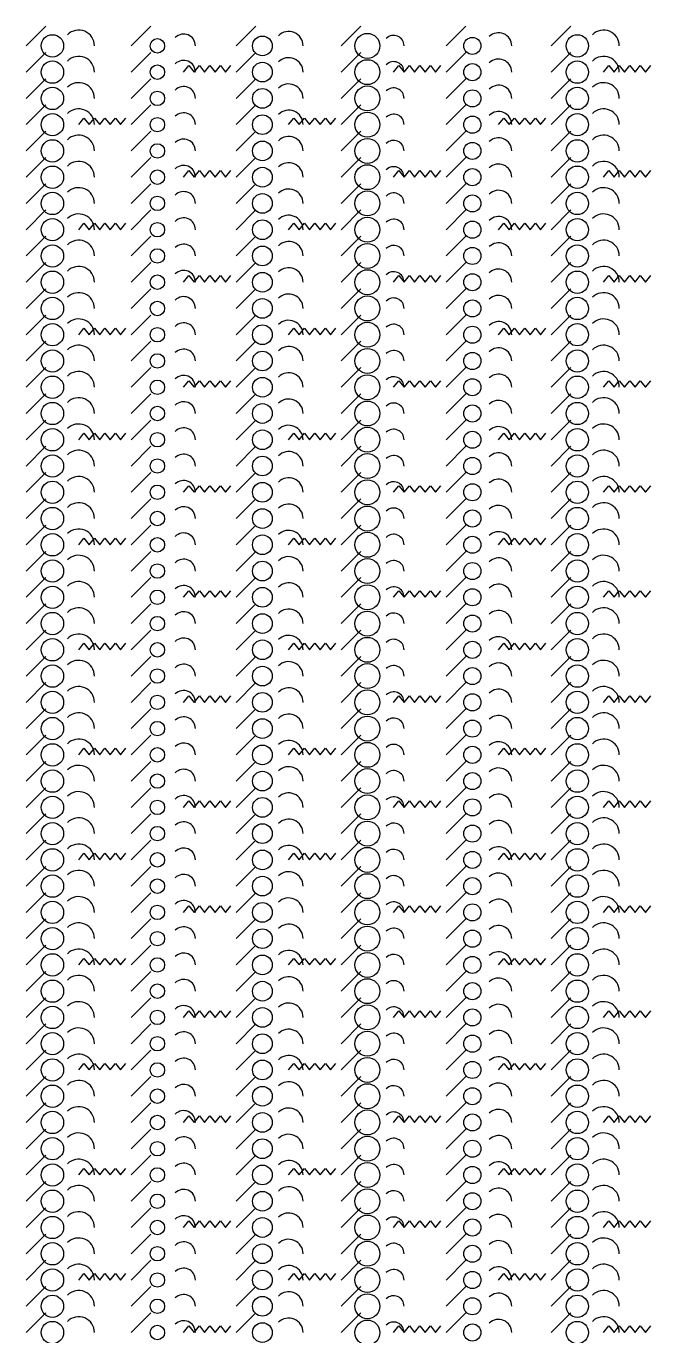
# Model space of a CAD drawing. Extents: x 0 to 1996, y -10 to 7965.
# Drawn here: x 1520 to 1996, y 998 to 1995 of the extents above; entities that cross this region are included whole.
import ezdxf

# ---------------------------------------------------------------- set-up
doc = ezdxf.new("R2010")
doc.units = 0

msp = doc.modelspace()

# ---------------------------------------------------------------- linework, layer by layer
for p, q in [((1520, 1980), (1535, 1995)), ((1600, 1980), (1615, 1995)), ((1680, 1980), (1695, 1995)), ((1760, 1980), (1775, 1995)), ((1840, 1980), (1855, 1995)), ((1920, 1980), (1935, 1995)), ((1520, 1960), (1535, 1975)), ((1600, 1960), (1615, 1975)), ((1680, 1960), (1695, 1975)), ((1760, 1960), (1775, 1975)), ((1840, 1960), (1855, 1975)), ((1920, 1960), (1935, 1975)), ((1520, 1940), (1535, 1955)), ((1600, 1940), (1615, 1955)), ((1680, 1940), (1695, 1955)), ((1760, 1940), (1775, 1955)), ((1840, 1940), (1855, 1955)), ((1920, 1940), (1935, 1955)), ((1520, 1920), (1535, 1935)), ((1600, 1920), (1615, 1935)), ((1680, 1920), (1695, 1935)), ((1760, 1920), (1775, 1935)), ((1840, 1920), (1855, 1935)), ((1920, 1920), (1935, 1935)), ((1520, 1900), (1535, 1915)), ((1600, 1900), (1615, 1915)), ((1680, 1900), (1695, 1915)), ((1760, 1900), (1775, 1915)), ((1840, 1900), (1855, 1915)), ((1920, 1900), (1935, 1915)), ((1520, 1880), (1535, 1895)), ((1600, 1880), (1615, 1895)), ((1680, 1880), (1695, 1895)), ((1760, 1880), (1775, 1895)), ((1840, 1880), (1855, 1895)), ((1920, 1880), (1935, 1895)), ((1520, 1860), (1535, 1875)), ((1600, 1860), (1615, 1875)), ((1680, 1860), (1695, 1875)), ((1760, 1860), (1775, 1875)), ((1840, 1860), (1855, 1875)), ((1920, 1860), (1935, 1875)), ((1520, 1840), (1535, 1855)), ((1600, 1840), (1615, 1855)), ((1680, 1840), (1695, 1855)), ((1760, 1840), (1775, 1855)), ((1840, 1840), (1855, 1855)), ((1920, 1840), (1935, 1855)), ((1520, 1820), (1535, 1835)), ((1600, 1820), (1615, 1835)), ((1680, 1820), (1695, 1835)), ((1760, 1820), (1775, 1835)), ((1840, 1820), (1855, 1835)), ((1920, 1820), (1935, 1835)), ((1520, 1800), (1535, 1815)), ((1600, 1800), (1615, 1815)), ((1680, 1800), (1695, 1815)), ((1760, 1800), (1775, 1815)), ((1840, 1800), (1855, 1815)), ((1920, 1800), (1935, 1815)), ((1520, 1780), (1535, 1795)), ((1600, 1780), (1615, 1795)), ((1680, 1780), (1695, 1795)), ((1760, 1780), (1775, 1795)), ((1840, 1780), (1855, 1795)), ((1920, 1780), (1935, 1795)), ((1520, 1760), (1535, 1775)), ((1600, 1760), (1615, 1775)), ((1680, 1760), (1695, 1775)), ((1760, 1760), (1775, 1775)), ((1840, 1760), (1855, 1775)), ((1920, 1760), (1935, 1775)), ((1520, 1740), (1535, 1755)), ((1600, 1740), (1615, 1755)), ((1680, 1740), (1695, 1755)), ((1760, 1740), (1775, 1755)), ((1840, 1740), (1855, 1755)), ((1920, 1740), (1935, 1755)), ((1520, 1720), (1535, 1735)), ((1600, 1720), (1615, 1735)), ((1680, 1720), (1695, 1735)), ((1760, 1720), (1775, 1735)), ((1840, 1720), (1855, 1735)), ((1920, 1720), (1935, 1735)), ((1520, 1700), (1535, 1715)), ((1600, 1700), (1615, 1715)), ((1680, 1700), (1695, 1715)), ((1760, 1700), (1775, 1715)), ((1840, 1700), (1855, 1715)), ((1920, 1700), (1935, 1715)), ((1520, 1680), (1535, 1695)), ((1600, 1680), (1615, 1695)), ((1680, 1680), (1695, 1695)), ((1760, 1680), (1775, 1695)), ((1840, 1680), (1855, 1695)), ((1920, 1680), (1935, 1695)), ((1520, 1660), (1535, 1675)), ((1600, 1660), (1615, 1675)), ((1680, 1660), (1695, 1675)), ((1760, 1660), (1775, 1675)), ((1840, 1660), (1855, 1675)), ((1920, 1660), (1935, 1675)), ((1520, 1640), (1535, 1655)), ((1600, 1640), (1615, 1655)), ((1680, 1640), (1695, 1655)), ((1760, 1640), (1775, 1655)), ((1840, 1640), (1855, 1655)), ((1920, 1640), (1935, 1655)), ((1520, 1620), (1535, 1635)), ((1600, 1620), (1615, 1635)), ((1680, 1620), (1695, 1635)), ((1760, 1620), (1775, 1635)), ((1840, 1620), (1855, 1635)), ((1920, 1620), (1935, 1635)), ((1520, 1600), (1535, 1615)), ((1600, 1600), (1615, 1615)), ((1680, 1600), (1695, 1615)), ((1760, 1600), (1775, 1615)), ((1840, 1600), (1855, 1615)), ((1920, 1600), (1935, 1615)), ((1520, 1580), (1535, 1595)), ((1600, 1580), (1615, 1595)), ((1680, 1580), (1695, 1595)), ((1760, 1580), (1775, 1595)), ((1840, 1580), (1855, 1595)), ((1920, 1580), (1935, 1595)), ((1520, 1560), (1535, 1575)), ((1600, 1560), (1615, 1575)), ((1680, 1560), (1695, 1575)), ((1760, 1560), (1775, 1575)), ((1840, 1560), (1855, 1575)), ((1920, 1560), (1935, 1575)), ((1520, 1540), (1535, 1555)), ((1600, 1540), (1615, 1555)), ((1680, 1540), (1695, 1555)), ((1760, 1540), (1775, 1555)), ((1840, 1540), (1855, 1555)), ((1920, 1540), (1935, 1555)), ((1520, 1520), (1535, 1535)), ((1600, 1520), (1615, 1535)), ((1680, 1520), (1695, 1535)), ((1760, 1520), (1775, 1535)), ((1840, 1520), (1855, 1535)), ((1920, 1520), (1935, 1535)), ((1520, 1500), (1535, 1515)), ((1600, 1500), (1615, 1515)), ((1680, 1500), (1695, 1515)), ((1760, 1500), (1775, 1515)), ((1840, 1500), (1855, 1515)), ((1920, 1500), (1935, 1515)), ((1520, 1480), (1535, 1495)), ((1600, 1480), (1615, 1495)), ((1680, 1480), (1695, 1495)), ((1760, 1480), (1775, 1495)), ((1840, 1480), (1855, 1495)), ((1920, 1480), (1935, 1495)), ((1520, 1460), (1535, 1475)), ((1600, 1460), (1615, 1475)), ((1680, 1460), (1695, 1475)), ((1760, 1460), (1775, 1475)), ((1840, 1460), (1855, 1475)), ((1920, 1460), (1935, 1475)), ((1520, 1440), (1535, 1455)), ((1600, 1440), (1615, 1455)), ((1680, 1440), (1695, 1455)), ((1760, 1440), (1775, 1455)), ((1840, 1440), (1855, 1455)), ((1920, 1440), (1935, 1455)), ((1520, 1420), (1535, 1435)), ((1600, 1420), (1615, 1435)), ((1680, 1420), (1695, 1435)), ((1760, 1420), (1775, 1435)), ((1840, 1420), (1855, 1435)), ((1920, 1420), (1935, 1435)), ((1520, 1400), (1535, 1415)), ((1600, 1400), (1615, 1415)), ((1680, 1400), (1695, 1415)), ((1760, 1400), (1775, 1415)), ((1840, 1400), (1855, 1415)), ((1920, 1400), (1935, 1415)), ((1520, 1380), (1535, 1395)), ((1600, 1380), (1615, 1395)), ((1680, 1380), (1695, 1395)), ((1760, 1380), (1775, 1395)), ((1840, 1380), (1855, 1395)), ((1920, 1380), (1935, 1395)), ((1520, 1360), (1535, 1375)), ((1600, 1360), (1615, 1375)), ((1680, 1360), (1695, 1375)), ((1760, 1360), (1775, 1375)), ((1840, 1360), (1855, 1375)), ((1920, 1360), (1935, 1375)), ((1520, 1340), (1535, 1355)), ((1600, 1340), (1615, 1355)), ((1680, 1340), (1695, 1355)), ((1760, 1340), (1775, 1355)), ((1840, 1340), (1855, 1355)), ((1920, 1340), (1935, 1355)), ((1520, 1320), (1535, 1335)), ((1600, 1320), (1615, 1335)), ((1680, 1320), (1695, 1335)), ((1760, 1320), (1775, 1335)), ((1840, 1320), (1855, 1335)), ((1920, 1320), (1935, 1335)), ((1520, 1300), (1535, 1315)), ((1600, 1300), (1615, 1315)), ((1680, 1300), (1695, 1315)), ((1760, 1300), (1775, 1315)), ((1840, 1300), (1855, 1315)), ((1920, 1300), (1935, 1315)), ((1520, 1280), (1535, 1295)), ((1600, 1280), (1615, 1295)), ((1680, 1280), (1695, 1295)), ((1760, 1280), (1775, 1295)), ((1840, 1280), (1855, 1295)), ((1920, 1280), (1935, 1295)), ((1520, 1260), (1535, 1275)), ((1600, 1260), (1615, 1275)), ((1680, 1260), (1695, 1275)), ((1760, 1260), (1775, 1275)), ((1840, 1260), (1855, 1275)), ((1920, 1260), (1935, 1275)), ((1520, 1240), (1535, 1255)), ((1600, 1240), (1615, 1255)), ((1680, 1240), (1695, 1255)), ((1760, 1240), (1775, 1255)), ((1840, 1240), (1855, 1255)), ((1920, 1240), (1935, 1255)), ((1520, 1220), (1535, 1235)), ((1600, 1220), (1615, 1235)), ((1680, 1220), (1695, 1235)), ((1760, 1220), (1775, 1235)), ((1840, 1220), (1855, 1235)), ((1920, 1220), (1935, 1235)), ((1520, 1200), (1535, 1215)), ((1600, 1200), (1615, 1215)), ((1680, 1200), (1695, 1215)), ((1760, 1200), (1775, 1215)), ((1840, 1200), (1855, 1215)), ((1920, 1200), (1935, 1215)), ((1520, 1180), (1535, 1195)), ((1600, 1180), (1615, 1195)), ((1680, 1180), (1695, 1195)), ((1760, 1180), (1775, 1195)), ((1840, 1180), (1855, 1195)), ((1920, 1180), (1935, 1195)), ((1520, 1160), (1535, 1175)), ((1600, 1160), (1615, 1175)), ((1680, 1160), (1695, 1175)), ((1760, 1160), (1775, 1175)), ((1840, 1160), (1855, 1175)), ((1920, 1160), (1935, 1175)), ((1520, 1140), (1535, 1155)), ((1600, 1140), (1615, 1155)), ((1680, 1140), (1695, 1155)), ((1760, 1140), (1775, 1155)), ((1840, 1140), (1855, 1155)), ((1920, 1140), (1935, 1155)), ((1520, 1120), (1535, 1135)), ((1600, 1120), (1615, 1135)), ((1680, 1120), (1695, 1135)), ((1760, 1120), (1775, 1135)), ((1840, 1120), (1855, 1135)), ((1920, 1120), (1935, 1135)), ((1520, 1100), (1535, 1115)), ((1600, 1100), (1615, 1115)), ((1680, 1100), (1695, 1115)), ((1760, 1100), (1775, 1115)), ((1840, 1100), (1855, 1115)), ((1920, 1100), (1935, 1115)), ((1520, 1080), (1535, 1095)), ((1600, 1080), (1615, 1095)), ((1680, 1080), (1695, 1095)), ((1760, 1080), (1775, 1095)), ((1840, 1080), (1855, 1095)), ((1920, 1080), (1935, 1095)), ((1520, 1060), (1535, 1075)), ((1600, 1060), (1615, 1075)), ((1680, 1060), (1695, 1075)), ((1760, 1060), (1775, 1075)), ((1840, 1060), (1855, 1075)), ((1920, 1060), (1935, 1075)), ((1520, 1040), (1535, 1055)), ((1600, 1040), (1615, 1055)), ((1680, 1040), (1695, 1055)), ((1760, 1040), (1775, 1055)), ((1840, 1040), (1855, 1055)), ((1920, 1040), (1935, 1055)), ((1520, 1020), (1535, 1035)), ((1600, 1020), (1615, 1035)), ((1680, 1020), (1695, 1035)), ((1760, 1020), (1775, 1035)), ((1840, 1020), (1855, 1035)), ((1920, 1020), (1935, 1035)), ((1520, 1000), (1535, 1015)), ((1600, 1000), (1615, 1015)), ((1680, 1000), (1695, 1015)), ((1760, 1000), (1775, 1015)), ((1840, 1000), (1855, 1015)), ((1920, 1000), (1935, 1015))]:
    msp.add_line(p, q)
for points in [[(1640, 1960), (1644, 1965), (1648, 1960), (1652, 1965), (1656, 1960), (1660, 1965), (1664, 1960), (1668, 1965), (1672, 1960), (1676, 1965)], [(1800, 1960), (1804, 1965), (1808, 1960), (1812, 1965), (1816, 1960), (1820, 1965), (1824, 1960), (1828, 1965), (1832, 1960), (1836, 1965)], [(1960, 1960), (1964, 1965), (1968, 1960), (1972, 1965), (1976, 1960), (1980, 1965), (1984, 1960), (1988, 1965), (1992, 1960), (1996, 1965)], [(1560, 1920), (1564, 1925), (1568, 1920), (1572, 1925), (1576, 1920), (1580, 1925), (1584, 1920), (1588, 1925), (1592, 1920), (1596, 1925)], [(1720, 1920), (1724, 1925), (1728, 1920), (1732, 1925), (1736, 1920), (1740, 1925), (1744, 1920), (1748, 1925), (1752, 1920), (1756, 1925)], [(1880, 1920), (1884, 1925), (1888, 1920), (1892, 1925), (1896, 1920), (1900, 1925), (1904, 1920), (1908, 1925), (1912, 1920), (1916, 1925)], [(1640, 1880), (1644, 1885), (1648, 1880), (1652, 1885), (1656, 1880), (1660, 1885), (1664, 1880), (1668, 1885), (1672, 1880), (1676, 1885)], [(1800, 1880), (1804, 1885), (1808, 1880), (1812, 1885), (1816, 1880), (1820, 1885), (1824, 1880), (1828, 1885), (1832, 1880), (1836, 1885)], [(1960, 1880), (1964, 1885), (1968, 1880), (1972, 1885), (1976, 1880), (1980, 1885), (1984, 1880), (1988, 1885), (1992, 1880), (1996, 1885)], [(1560, 1840), (1564, 1845), (1568, 1840), (1572, 1845), (1576, 1840), (1580, 1845), (1584, 1840), (1588, 1845), (1592, 1840), (1596, 1845)], [(1720, 1840), (1724, 1845), (1728, 1840), (1732, 1845), (1736, 1840), (1740, 1845), (1744, 1840), (1748, 1845), (1752, 1840), (1756, 1845)], [(1880, 1840), (1884, 1845), (1888, 1840), (1892, 1845), (1896, 1840), (1900, 1845), (1904, 1840), (1908, 1845), (1912, 1840), (1916, 1845)], [(1640, 1800), (1644, 1805), (1648, 1800), (1652, 1805), (1656, 1800), (1660, 1805), (1664, 1800), (1668, 1805), (1672, 1800), (1676, 1805)], [(1800, 1800), (1804, 1805), (1808, 1800), (1812, 1805), (1816, 1800), (1820, 1805), (1824, 1800), (1828, 1805), (1832, 1800), (1836, 1805)], [(1960, 1800), (1964, 1805), (1968, 1800), (1972, 1805), (1976, 1800), (1980, 1805), (1984, 1800), (1988, 1805), (1992, 1800), (1996, 1805)], [(1560, 1760), (1564, 1765), (1568, 1760), (1572, 1765), (1576, 1760), (1580, 1765), (1584, 1760), (1588, 1765), (1592, 1760), (1596, 1765)], [(1720, 1760), (1724, 1765), (1728, 1760), (1732, 1765), (1736, 1760), (1740, 1765), (1744, 1760), (1748, 1765), (1752, 1760), (1756, 1765)], [(1880, 1760), (1884, 1765), (1888, 1760), (1892, 1765), (1896, 1760), (1900, 1765), (1904, 1760), (1908, 1765), (1912, 1760), (1916, 1765)], [(1640, 1720), (1644, 1725), (1648, 1720), (1652, 1725), (1656, 1720), (1660, 1725), (1664, 1720), (1668, 1725), (1672, 1720), (1676, 1725)], [(1800, 1720), (1804, 1725), (1808, 1720), (1812, 1725), (1816, 1720), (1820, 1725), (1824, 1720), (1828, 1725), (1832, 1720), (1836, 1725)], [(1960, 1720), (1964, 1725), (1968, 1720), (1972, 1725), (1976, 1720), (1980, 1725), (1984, 1720), (1988, 1725), (1992, 1720), (1996, 1725)], [(1560, 1680), (1564, 1685), (1568, 1680), (1572, 1685), (1576, 1680), (1580, 1685), (1584, 1680), (1588, 1685), (1592, 1680), (1596, 1685)], [(1720, 1680), (1724, 1685), (1728, 1680), (1732, 1685), (1736, 1680), (1740, 1685), (1744, 1680), (1748, 1685), (1752, 1680), (1756, 1685)], [(1880, 1680), (1884, 1685), (1888, 1680), (1892, 1685), (1896, 1680), (1900, 1685), (1904, 1680), (1908, 1685), (1912, 1680), (1916, 1685)], [(1640, 1640), (1644, 1645), (1648, 1640), (1652, 1645), (1656, 1640), (1660, 1645), (1664, 1640), (1668, 1645), (1672, 1640), (1676, 1645)], [(1800, 1640), (1804, 1645), (1808, 1640), (1812, 1645), (1816, 1640), (1820, 1645), (1824, 1640), (1828, 1645), (1832, 1640), (1836, 1645)], [(1960, 1640), (1964, 1645), (1968, 1640), (1972, 1645), (1976, 1640), (1980, 1645), (1984, 1640), (1988, 1645), (1992, 1640), (1996, 1645)], [(1560, 1600), (1564, 1605), (1568, 1600), (1572, 1605), (1576, 1600), (1580, 1605), (1584, 1600), (1588, 1605), (1592, 1600), (1596, 1605)], [(1720, 1600), (1724, 1605), (1728, 1600), (1732, 1605), (1736, 1600), (1740, 1605), (1744, 1600), (1748, 1605), (1752, 1600), (1756, 1605)], [(1880, 1600), (1884, 1605), (1888, 1600), (1892, 1605), (1896, 1600), (1900, 1605), (1904, 1600), (1908, 1605), (1912, 1600), (1916, 1605)], [(1640, 1560), (1644, 1565), (1648, 1560), (1652, 1565), (1656, 1560), (1660, 1565), (1664, 1560), (1668, 1565), (1672, 1560), (1676, 1565)], [(1800, 1560), (1804, 1565), (1808, 1560), (1812, 1565), (1816, 1560), (1820, 1565), (1824, 1560), (1828, 1565), (1832, 1560), (1836, 1565)], [(1960, 1560), (1964, 1565), (1968, 1560), (1972, 1565), (1976, 1560), (1980, 1565), (1984, 1560), (1988, 1565), (1992, 1560), (1996, 1565)], [(1560, 1520), (1564, 1525), (1568, 1520), (1572, 1525), (1576, 1520), (1580, 1525), (1584, 1520), (1588, 1525), (1592, 1520), (1596, 1525)], [(1720, 1520), (1724, 1525), (1728, 1520), (1732, 1525), (1736, 1520), (1740, 1525), (1744, 1520), (1748, 1525), (1752, 1520), (1756, 1525)], [(1880, 1520), (1884, 1525), (1888, 1520), (1892, 1525), (1896, 1520), (1900, 1525), (1904, 1520), (1908, 1525), (1912, 1520), (1916, 1525)], [(1640, 1480), (1644, 1485), (1648, 1480), (1652, 1485), (1656, 1480), (1660, 1485), (1664, 1480), (1668, 1485), (1672, 1480), (1676, 1485)], [(1800, 1480), (1804, 1485), (1808, 1480), (1812, 1485), (1816, 1480), (1820, 1485), (1824, 1480), (1828, 1485), (1832, 1480), (1836, 1485)], [(1960, 1480), (1964, 1485), (1968, 1480), (1972, 1485), (1976, 1480), (1980, 1485), (1984, 1480), (1988, 1485), (1992, 1480), (1996, 1485)], [(1560, 1440), (1564, 1445), (1568, 1440), (1572, 1445), (1576, 1440), (1580, 1445), (1584, 1440), (1588, 1445), (1592, 1440), (1596, 1445)], [(1720, 1440), (1724, 1445), (1728, 1440), (1732, 1445), (1736, 1440), (1740, 1445), (1744, 1440), (1748, 1445), (1752, 1440), (1756, 1445)], [(1880, 1440), (1884, 1445), (1888, 1440), (1892, 1445), (1896, 1440), (1900, 1445), (1904, 1440), (1908, 1445), (1912, 1440), (1916, 1445)], [(1640, 1400), (1644, 1405), (1648, 1400), (1652, 1405), (1656, 1400), (1660, 1405), (1664, 1400), (1668, 1405), (1672, 1400), (1676, 1405)], [(1800, 1400), (1804, 1405), (1808, 1400), (1812, 1405), (1816, 1400), (1820, 1405), (1824, 1400), (1828, 1405), (1832, 1400), (1836, 1405)], [(1960, 1400), (1964, 1405), (1968, 1400), (1972, 1405), (1976, 1400), (1980, 1405), (1984, 1400), (1988, 1405), (1992, 1400), (1996, 1405)], [(1560, 1360), (1564, 1365), (1568, 1360), (1572, 1365), (1576, 1360), (1580, 1365), (1584, 1360), (1588, 1365), (1592, 1360), (1596, 1365)], [(1720, 1360), (1724, 1365), (1728, 1360), (1732, 1365), (1736, 1360), (1740, 1365), (1744, 1360), (1748, 1365), (1752, 1360), (1756, 1365)], [(1880, 1360), (1884, 1365), (1888, 1360), (1892, 1365), (1896, 1360), (1900, 1365), (1904, 1360), (1908, 1365), (1912, 1360), (1916, 1365)], [(1640, 1320), (1644, 1325), (1648, 1320), (1652, 1325), (1656, 1320), (1660, 1325), (1664, 1320), (1668, 1325), (1672, 1320), (1676, 1325)], [(1800, 1320), (1804, 1325), (1808, 1320), (1812, 1325), (1816, 1320), (1820, 1325), (1824, 1320), (1828, 1325), (1832, 1320), (1836, 1325)], [(1960, 1320), (1964, 1325), (1968, 1320), (1972, 1325), (1976, 1320), (1980, 1325), (1984, 1320), (1988, 1325), (1992, 1320), (1996, 1325)], [(1560, 1280), (1564, 1285), (1568, 1280), (1572, 1285), (1576, 1280), (1580, 1285), (1584, 1280), (1588, 1285), (1592, 1280), (1596, 1285)], [(1720, 1280), (1724, 1285), (1728, 1280), (1732, 1285), (1736, 1280), (1740, 1285), (1744, 1280), (1748, 1285), (1752, 1280), (1756, 1285)], [(1880, 1280), (1884, 1285), (1888, 1280), (1892, 1285), (1896, 1280), (1900, 1285), (1904, 1280), (1908, 1285), (1912, 1280), (1916, 1285)], [(1640, 1240), (1644, 1245), (1648, 1240), (1652, 1245), (1656, 1240), (1660, 1245), (1664, 1240), (1668, 1245), (1672, 1240), (1676, 1245)], [(1800, 1240), (1804, 1245), (1808, 1240), (1812, 1245), (1816, 1240), (1820, 1245), (1824, 1240), (1828, 1245), (1832, 1240), (1836, 1245)], [(1960, 1240), (1964, 1245), (1968, 1240), (1972, 1245), (1976, 1240), (1980, 1245), (1984, 1240), (1988, 1245), (1992, 1240), (1996, 1245)], [(1560, 1200), (1564, 1205), (1568, 1200), (1572, 1205), (1576, 1200), (1580, 1205), (1584, 1200), (1588, 1205), (1592, 1200), (1596, 1205)], [(1720, 1200), (1724, 1205), (1728, 1200), (1732, 1205), (1736, 1200), (1740, 1205), (1744, 1200), (1748, 1205), (1752, 1200), (1756, 1205)], [(1880, 1200), (1884, 1205), (1888, 1200), (1892, 1205), (1896, 1200), (1900, 1205), (1904, 1200), (1908, 1205), (1912, 1200), (1916, 1205)], [(1640, 1160), (1644, 1165), (1648, 1160), (1652, 1165), (1656, 1160), (1660, 1165), (1664, 1160), (1668, 1165), (1672, 1160), (1676, 1165)], [(1800, 1160), (1804, 1165), (1808, 1160), (1812, 1165), (1816, 1160), (1820, 1165), (1824, 1160), (1828, 1165), (1832, 1160), (1836, 1165)], [(1960, 1160), (1964, 1165), (1968, 1160), (1972, 1165), (1976, 1160), (1980, 1165), (1984, 1160), (1988, 1165), (1992, 1160), (1996, 1165)], [(1560, 1120), (1564, 1125), (1568, 1120), (1572, 1125), (1576, 1120), (1580, 1125), (1584, 1120), (1588, 1125), (1592, 1120), (1596, 1125)], [(1720, 1120), (1724, 1125), (1728, 1120), (1732, 1125), (1736, 1120), (1740, 1125), (1744, 1120), (1748, 1125), (1752, 1120), (1756, 1125)], [(1880, 1120), (1884, 1125), (1888, 1120), (1892, 1125), (1896, 1120), (1900, 1125), (1904, 1120), (1908, 1125), (1912, 1120), (1916, 1125)], [(1640, 1080), (1644, 1085), (1648, 1080), (1652, 1085), (1656, 1080), (1660, 1085), (1664, 1080), (1668, 1085), (1672, 1080), (1676, 1085)], [(1800, 1080), (1804, 1085), (1808, 1080), (1812, 1085), (1816, 1080), (1820, 1085), (1824, 1080), (1828, 1085), (1832, 1080), (1836, 1085)], [(1960, 1080), (1964, 1085), (1968, 1080), (1972, 1085), (1976, 1080), (1980, 1085), (1984, 1080), (1988, 1085), (1992, 1080), (1996, 1085)], [(1560, 1040), (1564, 1045), (1568, 1040), (1572, 1045), (1576, 1040), (1580, 1045), (1584, 1040), (1588, 1045), (1592, 1040), (1596, 1045)], [(1720, 1040), (1724, 1045), (1728, 1040), (1732, 1045), (1736, 1040), (1740, 1045), (1744, 1040), (1748, 1045), (1752, 1040), (1756, 1045)], [(1880, 1040), (1884, 1045), (1888, 1040), (1892, 1045), (1896, 1040), (1900, 1045), (1904, 1040), (1908, 1045), (1912, 1040), (1916, 1045)], [(1640, 1000), (1644, 1005), (1648, 1000), (1652, 1005), (1656, 1000), (1660, 1005), (1664, 1000), (1668, 1005), (1672, 1000), (1676, 1005)], [(1800, 1000), (1804, 1005), (1808, 1000), (1812, 1005), (1816, 1000), (1820, 1005), (1824, 1000), (1828, 1005), (1832, 1000), (1836, 1005)], [(1960, 1000), (1964, 1005), (1968, 1000), (1972, 1005), (1976, 1000), (1980, 1005), (1984, 1000), (1988, 1005), (1992, 1000), (1996, 1005)]]:
    msp.add_lwpolyline(points)
for centre, radius in [((1540, 1980), 8.5), ((1620, 1980), 5.5), ((1700, 1980), 7.5), ((1780, 1980), 9.5), ((1860, 1980), 6.5), ((1940, 1980), 8.5), ((1540, 1960), 8.5), ((1620, 1960), 5.5), ((1700, 1960), 7.5), ((1780, 1960), 9.5), ((1860, 1960), 6.5), ((1940, 1960), 8.5), ((1540, 1940), 8.5), ((1620, 1940), 5.5), ((1700, 1940), 7.5), ((1780, 1940), 9.5), ((1860, 1940), 6.5), ((1940, 1940), 8.5), ((1540, 1920), 8.5), ((1620, 1920), 5.5), ((1700, 1920), 7.5), ((1780, 1920), 9.5), ((1860, 1920), 6.5), ((1940, 1920), 8.5), ((1540, 1900), 8.5), ((1620, 1900), 5.5), ((1700, 1900), 7.5), ((1780, 1900), 9.5), ((1860, 1900), 6.5), ((1940, 1900), 8.5), ((1540, 1880), 8.5), ((1620, 1880), 5.5), ((1700, 1880), 7.5), ((1780, 1880), 9.5), ((1860, 1880), 6.5), ((1940, 1880), 8.5), ((1540, 1860), 8.5), ((1620, 1860), 5.5), ((1700, 1860), 7.5), ((1780, 1860), 9.5), ((1860, 1860), 6.5), ((1940, 1860), 8.5), ((1540, 1840), 8.5), ((1620, 1840), 5.5), ((1700, 1840), 7.5), ((1780, 1840), 9.5), ((1860, 1840), 6.5), ((1940, 1840), 8.5), ((1540, 1820), 8.5), ((1620, 1820), 5.5), ((1700, 1820), 7.5), ((1780, 1820), 9.5), ((1860, 1820), 6.5), ((1940, 1820), 8.5), ((1540, 1800), 8.5), ((1620, 1800), 5.5), ((1700, 1800), 7.5), ((1780, 1800), 9.5), ((1860, 1800), 6.5), ((1940, 1800), 8.5), ((1540, 1780), 8.5), ((1700, 1780), 7.5), ((1780, 1780), 9.5), ((1860, 1780), 6.5), ((1940, 1780), 8.5), ((1620, 1780), 5.5), ((1540, 1760), 8.5), ((1700, 1760), 7.5), ((1780, 1760), 9.5), ((1860, 1760), 6.5), ((1940, 1760), 8.5), ((1620, 1760), 5.5), ((1540, 1740), 8.5), ((1700, 1740), 7.5), ((1780, 1740), 9.5), ((1860, 1740), 6.5), ((1940, 1740), 8.5), ((1620, 1740), 5.5), ((1540, 1720), 8.5), ((1700, 1720), 7.5), ((1780, 1720), 9.5), ((1860, 1720), 6.5), ((1940, 1720), 8.5), ((1620, 1720), 5.5), ((1540, 1700), 8.5), ((1700, 1700), 7.5), ((1780, 1700), 9.5), ((1860, 1700), 6.5), ((1940, 1700), 8.5), ((1620, 1700), 5.5), ((1540, 1680), 8.5), ((1700, 1680), 7.5), ((1780, 1680), 9.5), ((1860, 1680), 6.5), ((1940, 1680), 8.5), ((1620, 1680), 5.5), ((1540, 1660), 8.5), ((1700, 1660), 7.5), ((1780, 1660), 9.5), ((1860, 1660), 6.5), ((1940, 1660), 8.5), ((1620, 1660), 5.5), ((1540, 1640), 8.5), ((1700, 1640), 7.5), ((1780, 1640), 9.5), ((1860, 1640), 6.5), ((1940, 1640), 8.5), ((1620, 1640), 5.5), ((1540, 1620), 8.5), ((1700, 1620), 7.5), ((1780, 1620), 9.5), ((1860, 1620), 6.5), ((1940, 1620), 8.5), ((1620, 1620), 5.5), ((1540, 1600), 8.5), ((1700, 1600), 7.5), ((1780, 1600), 9.5), ((1860, 1600), 6.5), ((1940, 1600), 8.5), ((1620, 1600), 5.5), ((1540, 1580), 8.5), ((1700, 1580), 7.5), ((1780, 1580), 9.5), ((1860, 1580), 6.5), ((1940, 1580), 8.5), ((1620, 1580), 5.5), ((1540, 1560), 8.5), ((1700, 1560), 7.5), ((1780, 1560), 9.5), ((1860, 1560), 6.5), ((1940, 1560), 8.5), ((1620, 1560), 5.5), ((1540, 1540), 8.5), ((1700, 1540), 7.5), ((1780, 1540), 9.5), ((1860, 1540), 6.5), ((1940, 1540), 8.5), ((1620, 1540), 5.5), ((1540, 1520), 8.5), ((1700, 1520), 7.5), ((1780, 1520), 9.5), ((1860, 1520), 6.5), ((1940, 1520), 8.5), ((1620, 1520), 5.5), ((1540, 1500), 8.5), ((1700, 1500), 7.5), ((1780, 1500), 9.5), ((1860, 1500), 6.5), ((1940, 1500), 8.5), ((1620, 1500), 5.5), ((1540, 1480), 8.5), ((1700, 1480), 7.5), ((1780, 1480), 9.5), ((1860, 1480), 6.5), ((1940, 1480), 8.5), ((1620, 1480), 5.5), ((1540, 1460), 8.5), ((1700, 1460), 7.5), ((1780, 1460), 9.5), ((1860, 1460), 6.5), ((1940, 1460), 8.5), ((1620, 1460), 5.5), ((1540, 1440), 8.5), ((1700, 1440), 7.5), ((1780, 1440), 9.5), ((1860, 1440), 6.5), ((1940, 1440), 8.5), ((1620, 1440), 5.5), ((1540, 1420), 8.5), ((1700, 1420), 7.5), ((1780, 1420), 9.5), ((1860, 1420), 6.5), ((1940, 1420), 8.5), ((1620, 1420), 5.5), ((1540, 1400), 8.5), ((1700, 1400), 7.5), ((1780, 1400), 9.5), ((1860, 1400), 6.5), ((1940, 1400), 8.5), ((1620, 1400), 5.5), ((1540, 1380), 8.5), ((1700, 1380), 7.5), ((1780, 1380), 9.5), ((1940, 1380), 8.5), ((1620, 1380), 5.5), ((1860, 1380), 6.5), ((1540, 1360), 8.5), ((1700, 1360), 7.5), ((1780, 1360), 9.5), ((1940, 1360), 8.5), ((1620, 1360), 5.5), ((1860, 1360), 6.5), ((1540, 1340), 8.5), ((1700, 1340), 7.5), ((1780, 1340), 9.5), ((1940, 1340), 8.5), ((1620, 1340), 5.5), ((1860, 1340), 6.5), ((1540, 1320), 8.5), ((1700, 1320), 7.5), ((1780, 1320), 9.5), ((1940, 1320), 8.5), ((1620, 1320), 5.5), ((1860, 1320), 6.5), ((1540, 1300), 8.5), ((1700, 1300), 7.5), ((1780, 1300), 9.5), ((1940, 1300), 8.5), ((1620, 1300), 5.5), ((1860, 1300), 6.5), ((1540, 1280), 8.5), ((1700, 1280), 7.5), ((1780, 1280), 9.5), ((1940, 1280), 8.5), ((1620, 1280), 5.5), ((1860, 1280), 6.5), ((1540, 1260), 8.5), ((1700, 1260), 7.5), ((1780, 1260), 9.5), ((1940, 1260), 8.5), ((1620, 1260), 5.5), ((1860, 1260), 6.5), ((1540, 1240), 8.5), ((1700, 1240), 7.5), ((1780, 1240), 9.5), ((1940, 1240), 8.5), ((1620, 1240), 5.5), ((1860, 1240), 6.5), ((1540, 1220), 8.5), ((1700, 1220), 7.5), ((1780, 1220), 9.5), ((1940, 1220), 8.5), ((1620, 1220), 5.5), ((1860, 1220), 6.5), ((1540, 1200), 8.5), ((1700, 1200), 7.5), ((1780, 1200), 9.5), ((1940, 1200), 8.5), ((1620, 1200), 5.5), ((1860, 1200), 6.5), ((1540, 1180), 8.5), ((1700, 1180), 7.5), ((1780, 1180), 9.5), ((1940, 1180), 8.5), ((1620, 1180), 5.5), ((1860, 1180), 6.5), ((1540, 1160), 8.5), ((1700, 1160), 7.5), ((1780, 1160), 9.5), ((1940, 1160), 8.5), ((1620, 1160), 5.5), ((1860, 1160), 6.5), ((1540, 1140), 8.5), ((1700, 1140), 7.5), ((1780, 1140), 9.5), ((1940, 1140), 8.5), ((1620, 1140), 5.5), ((1860, 1140), 6.5), ((1540, 1120), 8.5), ((1700, 1120), 7.5), ((1780, 1120), 9.5), ((1940, 1120), 8.5), ((1620, 1120), 5.5), ((1860, 1120), 6.5), ((1540, 1100), 8.5), ((1700, 1100), 7.5), ((1780, 1100), 9.5), ((1940, 1100), 8.5), ((1620, 1100), 5.5), ((1860, 1100), 6.5), ((1540, 1080), 8.5), ((1700, 1080), 7.5), ((1780, 1080), 9.5), ((1940, 1080), 8.5), ((1620, 1080), 5.5), ((1860, 1080), 6.5), ((1540, 1060), 8.5), ((1700, 1060), 7.5), ((1780, 1060), 9.5), ((1940, 1060), 8.5), ((1620, 1060), 5.5), ((1860, 1060), 6.5), ((1540, 1040), 8.5), ((1700, 1040), 7.5), ((1780, 1040), 9.5), ((1940, 1040), 8.5), ((1620, 1040), 5.5), ((1860, 1040), 6.5), ((1540, 1020), 8.5), ((1700, 1020), 7.5), ((1780, 1020), 9.5), ((1940, 1020), 8.5), ((1620, 1020), 5.5), ((1860, 1020), 6.5), ((1540, 1000), 8.5), ((1700, 1000), 7.5), ((1780, 1000), 9.5), ((1940, 1000), 8.5), ((1620, 1000), 5.5), ((1860, 1000), 6.5)]:
    msp.add_circle(centre, radius)
for centre, radius in [((1560, 1980), 12), ((1640, 1980), 9), ((1720, 1980), 11), ((1800, 1980), 8), ((1880, 1980), 10), ((1960, 1980), 12), ((1560, 1960), 12), ((1640, 1960), 9), ((1720, 1960), 11), ((1800, 1960), 8), ((1880, 1960), 10), ((1960, 1960), 12), ((1560, 1940), 12), ((1640, 1940), 9), ((1720, 1940), 11), ((1800, 1940), 8), ((1880, 1940), 10), ((1960, 1940), 12), ((1560, 1920), 12), ((1640, 1920), 9), ((1720, 1920), 11), ((1800, 1920), 8), ((1880, 1920), 10), ((1960, 1920), 12), ((1560, 1900), 12), ((1640, 1900), 9), ((1720, 1900), 11), ((1800, 1900), 8), ((1880, 1900), 10), ((1960, 1900), 12), ((1560, 1880), 12), ((1640, 1880), 9), ((1720, 1880), 11), ((1800, 1880), 8), ((1880, 1880), 10), ((1960, 1880), 12), ((1560, 1860), 12), ((1640, 1860), 9), ((1720, 1860), 11), ((1800, 1860), 8), ((1880, 1860), 10), ((1960, 1860), 12), ((1560, 1840), 12), ((1640, 1840), 9), ((1720, 1840), 11), ((1800, 1840), 8), ((1880, 1840), 10), ((1960, 1840), 12), ((1560, 1820), 12), ((1640, 1820), 9), ((1720, 1820), 11), ((1800, 1820), 8), ((1880, 1820), 10), ((1960, 1820), 12), ((1560, 1800), 12), ((1640, 1800), 9), ((1720, 1800), 11), ((1800, 1800), 8), ((1880, 1800), 10), ((1960, 1800), 12), ((1560, 1780), 12), ((1640, 1780), 9), ((1720, 1780), 11), ((1800, 1780), 8), ((1880, 1780), 10), ((1960, 1780), 12), ((1560, 1760), 12), ((1640, 1760), 9), ((1720, 1760), 11), ((1800, 1760), 8), ((1880, 1760), 10), ((1960, 1760), 12), ((1560, 1740), 12), ((1640, 1740), 9), ((1720, 1740), 11), ((1800, 1740), 8), ((1880, 1740), 10), ((1960, 1740), 12), ((1560, 1720), 12), ((1640, 1720), 9), ((1720, 1720), 11), ((1800, 1720), 8), ((1880, 1720), 10), ((1960, 1720), 12), ((1560, 1700), 12), ((1640, 1700), 9), ((1720, 1700), 11), ((1800, 1700), 8), ((1880, 1700), 10), ((1960, 1700), 12), ((1560, 1680), 12), ((1640, 1680), 9), ((1720, 1680), 11), ((1800, 1680), 8), ((1880, 1680), 10), ((1960, 1680), 12), ((1560, 1660), 12), ((1640, 1660), 9), ((1720, 1660), 11), ((1800, 1660), 8), ((1880, 1660), 10), ((1960, 1660), 12), ((1560, 1640), 12), ((1640, 1640), 9), ((1720, 1640), 11), ((1800, 1640), 8), ((1880, 1640), 10), ((1960, 1640), 12), ((1560, 1620), 12), ((1640, 1620), 9), ((1720, 1620), 11), ((1800, 1620), 8), ((1880, 1620), 10), ((1960, 1620), 12), ((1560, 1600), 12), ((1640, 1600), 9), ((1720, 1600), 11), ((1800, 1600), 8), ((1880, 1600), 10), ((1960, 1600), 12), ((1560, 1580), 12), ((1640, 1580), 9), ((1720, 1580), 11), ((1800, 1580), 8), ((1880, 1580), 10), ((1960, 1580), 12), ((1560, 1560), 12), ((1640, 1560), 9), ((1720, 1560), 11), ((1800, 1560), 8), ((1880, 1560), 10), ((1960, 1560), 12), ((1560, 1540), 12), ((1640, 1540), 9), ((1720, 1540), 11), ((1800, 1540), 8), ((1880, 1540), 10), ((1960, 1540), 12), ((1560, 1520), 12), ((1640, 1520), 9), ((1720, 1520), 11), ((1800, 1520), 8), ((1880, 1520), 10), ((1960, 1520), 12), ((1560, 1500), 12), ((1640, 1500), 9), ((1720, 1500), 11), ((1800, 1500), 8), ((1880, 1500), 10), ((1960, 1500), 12), ((1560, 1480), 12), ((1640, 1480), 9), ((1720, 1480), 11), ((1800, 1480), 8), ((1880, 1480), 10), ((1960, 1480), 12), ((1560, 1460), 12), ((1640, 1460), 9), ((1720, 1460), 11), ((1800, 1460), 8), ((1880, 1460), 10), ((1960, 1460), 12), ((1560, 1440), 12), ((1640, 1440), 9), ((1720, 1440), 11), ((1800, 1440), 8), ((1880, 1440), 10), ((1960, 1440), 12), ((1560, 1420), 12), ((1640, 1420), 9), ((1720, 1420), 11), ((1800, 1420), 8), ((1880, 1420), 10), ((1960, 1420), 12), ((1560, 1400), 12), ((1640, 1400), 9), ((1720, 1400), 11), ((1800, 1400), 8), ((1880, 1400), 10), ((1960, 1400), 12), ((1560, 1380), 12), ((1640, 1380), 9), ((1720, 1380), 11), ((1800, 1380), 8), ((1880, 1380), 10), ((1960, 1380), 12), ((1560, 1360), 12), ((1640, 1360), 9), ((1720, 1360), 11), ((1800, 1360), 8), ((1880, 1360), 10), ((1960, 1360), 12), ((1560, 1340), 12), ((1640, 1340), 9), ((1720, 1340), 11), ((1800, 1340), 8), ((1880, 1340), 10), ((1960, 1340), 12), ((1560, 1320), 12), ((1640, 1320), 9), ((1720, 1320), 11), ((1800, 1320), 8), ((1880, 1320), 10), ((1960, 1320), 12), ((1560, 1300), 12), ((1640, 1300), 9), ((1720, 1300), 11), ((1800, 1300), 8), ((1880, 1300), 10), ((1960, 1300), 12), ((1560, 1280), 12), ((1640, 1280), 9), ((1720, 1280), 11), ((1800, 1280), 8), ((1880, 1280), 10), ((1960, 1280), 12), ((1560, 1260), 12), ((1640, 1260), 9), ((1720, 1260), 11), ((1800, 1260), 8), ((1880, 1260), 10), ((1960, 1260), 12), ((1560, 1240), 12), ((1640, 1240), 9), ((1720, 1240), 11), ((1800, 1240), 8), ((1880, 1240), 10), ((1960, 1240), 12), ((1560, 1220), 12), ((1640, 1220), 9), ((1720, 1220), 11), ((1800, 1220), 8), ((1880, 1220), 10), ((1960, 1220), 12), ((1560, 1200), 12), ((1640, 1200), 9), ((1720, 1200), 11), ((1800, 1200), 8), ((1880, 1200), 10), ((1960, 1200), 12), ((1560, 1180), 12), ((1640, 1180), 9), ((1720, 1180), 11), ((1800, 1180), 8), ((1880, 1180), 10), ((1960, 1180), 12), ((1560, 1160), 12), ((1640, 1160), 9), ((1720, 1160), 11), ((1800, 1160), 8), ((1880, 1160), 10), ((1960, 1160), 12), ((1560, 1140), 12), ((1640, 1140), 9), ((1720, 1140), 11), ((1800, 1140), 8), ((1880, 1140), 10), ((1960, 1140), 12), ((1560, 1120), 12), ((1640, 1120), 9), ((1720, 1120), 11), ((1800, 1120), 8), ((1880, 1120), 10), ((1960, 1120), 12), ((1560, 1100), 12), ((1640, 1100), 9), ((1720, 1100), 11), ((1800, 1100), 8), ((1880, 1100), 10), ((1960, 1100), 12), ((1560, 1080), 12), ((1640, 1080), 9), ((1720, 1080), 11), ((1800, 1080), 8), ((1880, 1080), 10), ((1960, 1080), 12), ((1560, 1060), 12), ((1640, 1060), 9), ((1720, 1060), 11), ((1800, 1060), 8), ((1880, 1060), 10), ((1960, 1060), 12), ((1560, 1040), 12), ((1640, 1040), 9), ((1720, 1040), 11), ((1800, 1040), 8), ((1880, 1040), 10), ((1960, 1040), 12), ((1560, 1020), 12), ((1640, 1020), 9), ((1720, 1020), 11), ((1800, 1020), 8), ((1880, 1020), 10), ((1960, 1020), 12), ((1560, 1000), 12), ((1640, 1000), 9), ((1720, 1000), 11), ((1800, 1000), 8), ((1880, 1000), 10), ((1960, 1000), 12)]:
    msp.add_arc(centre, radius, 0, 135)

doc.saveas('drawing.dxf')
